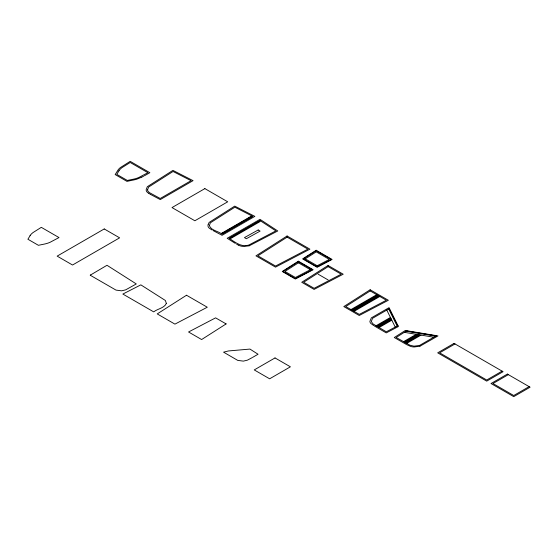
<?xml version="1.0" encoding="UTF-8"?>
<svg xmlns="http://www.w3.org/2000/svg" width="558" height="558" viewBox="0 0 558 558"><rect width="100%" height="100%" fill="white"/><g stroke="black" fill="none" stroke-linecap="round" stroke-linejoin="round"><path stroke-width="0.84" d="M208.113 224.79L208.008 225.369A8.956 5.168 0 0 0 208.015 226.164L208.294 226.973A7.868 4.541 0 0 0 209.362 228.222L211.963 229.945M208.155 224.63L209.124 222.419L234.716 206.111L254.866 216.378L222.063 235.316L213.044 230.552M117.18 171.432L118.157 169.834A17.71 10.225 0 0 1 118.938 168.893L119.74 168.111A26.651 15.387 0 0 1 120.423 167.533L130.202 161.353L149.851 172.694L144.341 175.819M117.006 171.738L115.164 174.563L126.966 181.378L132.902 180.115M30.139 235.609L27.9 239.243L38.397 245.304L44.689 244.006A20.862 12.046 0 0 0 50.032 242.311L59.002 237.562L41.306 227.343L33.082 232.526A20.862 12.046 0 0 0 30.062 235.595M119.028 170.741L116.789 174.375L127.294 180.436L133.578 179.146A20.862 12.046 0 0 0 138.921 177.444L147.891 172.694L130.202 162.483L121.972 167.658A20.862 12.046 0 0 0 118.952 170.727M298.432 262.811L284.908 271.439L295.412 277.5L310.353 269.695M305.268 258.863L316.233 251.867L329.311 259.414L317.188 265.748M406.782 330.741L396.173 337.499L409.572 345.011A25.828 14.913 0 0 0 410.025 345.221L413.952 346.155L419.539 345.437L436.482 335.658M221.819 233.174L251.058 216.295L251.825 216.741L222.593 233.614L221.819 233.174L222.593 233.174L251.058 216.741L251.825 216.741M350.968 309.578L376.741 294.694M351.735 310.018L377.508 295.14M352.51 310.464L378.275 295.587M353.277 310.911L379.049 296.026M354.044 311.35L379.817 296.472M389.484 308.525L372.542 318.304L371.3 321.534L372.925 323.8A25.828 14.913 0 0 0 373.274 324.059L386.289 331.794L398 325.67M375.959 325.795L390.447 317.432M376.734 326.242L390.788 318.123M377.501 326.681L391.13 318.813M378.268 327.127L391.472 319.504M379.035 327.574L391.814 320.194M403.49 341.684L416.261 334.312M404.257 342.131L417.461 334.507M405.024 342.577L418.653 334.709M405.799 343.017L419.853 334.905M406.566 343.463L421.046 335.1M455.021 343.944L439.634 352.83L486.715 380.012L502.102 371.126M508.352 374.648L492.965 383.527L513.737 395.517L529.124 386.638M252.655 357.357L258.054 354.246L249.942 349.078L228.452 350.954L223.556 352.161L237.771 360.405L243.358 361.124L247.285 360.189A25.828 14.913 0 0 0 247.738 359.987L252.097 357.678M143.636 176.195L141.913 177.074M141.69 177.186L136.696 179.23A17.744 10.246 0 0 1 135.155 179.648L133.439 180.011M420 346.19L438.002 335.909L405.303 330.496L394.269 337.527L406.301 344.419M419.888 346.211L414.35 346.957A7.945 4.59 0 0 1 413.799 346.95L413.562 346.936A7.4 4.276 0 0 1 410.542 346.379L406.803 344.691M249.224 245.799L277.772 230.97L259.993 219.336L227.19 238.273L235.357 243.434M249.091 245.82L244.418 246.392A8.956 5.168 0 0 1 243.037 246.385L241.642 246.224A7.868 4.541 0 0 1 239.48 245.604L238.454 245.15M406.426 330.971L436.098 335.881M406.071 331.194L435.714 336.097M404.292 332.331L433.789 337.213M238.287 245.074L236.578 244.153M150.695 194.519L160.265 199.59L193.068 180.646L172.917 170.378L147.326 186.693L146.21 189.601A9.033 5.217 0 0 0 146.217 190.438L146.496 191.248A7.177 4.143 0 0 0 146.719 191.617L146.935 191.889A8.44 4.876 0 0 0 147.563 192.496L148.337 193.075M304.291 258.298L318.172 266.312M297.449 262.246L311.329 270.26M318.123 274.18L328.125 279.949M150.318 194.303L148.512 193.194M374.341 325.97L386.241 332.896L398.419 326.521L389.052 307.646L371.342 317.872L369.919 321.255A7.945 4.59 0 0 0 369.926 321.617L369.94 321.757A7.4 4.276 0 0 0 370.91 323.5L373.79 325.621M389.1 308.748L397.603 325.872M388.717 308.965L397.212 326.081M386.792 310.081L395.245 327.107M251.058 216.295L251.058 216.741M222.593 233.174L222.593 233.614M166.347 303.364C164.415 308.204 157.37 308.776 153.701 311.873L122.851 294.059L140.853 284.859L165.356 300.476L166.347 303.364M147.57 189.922L147.947 191.234L149.411 192.573A25.828 14.913 0 0 0 149.781 192.817L160.216 198.488L191.066 180.68L173.057 171.48L148.561 187.09L147.57 189.859M209.369 225.648C211.133 230.58 218.45 231.061 222.014 234.214L252.865 216.406L234.855 207.206L210.359 222.823L209.369 225.648M90.508 275.01L90.201 275.213L116.001 290.104L121.588 290.823L125.522 289.888A25.828 14.913 0 0 0 125.968 289.686L136.292 283.945L106.997 265.28L90.508 275.01M186.511 295.238L157.237 313.91L174.933 324.128L207.283 307.228L186.511 295.238M287.084 235.985L255.955 255.85L275.506 267.136L309.906 249.161L287.084 235.985M287.133 237.143L257.859 255.822L275.554 266.033L307.904 249.133L287.133 237.143M298.363 261.193L282.25 271.474L295.342 279.035L313.15 269.73L298.363 261.193M298.377 261.653L283.004 271.467L295.363 278.602L312.354 269.723L298.377 261.653M316.163 250.256L302.61 258.898L317.125 267.282L332.101 259.456L316.163 250.256M316.177 250.709L303.364 258.891L317.146 266.843L331.312 259.442L316.177 250.709M226.109 323.919L201.626 339.543L188.548 331.989L215.604 317.858L226.109 323.919M328.069 265.469L301.732 282.278L314.091 289.414L343.205 274.208L328.069 265.469M328.125 266.626L303.643 282.25L314.14 288.312L341.203 274.18L328.125 266.626M370.149 289.762L343.812 306.572L359.247 315.486L388.361 300.274L370.149 289.762M370.198 290.92L345.716 306.544L359.296 314.384L386.359 300.246L370.198 290.92M104.234 228.947L57.153 256.129L72.54 265.015L119.621 237.834L104.234 228.947M204.87 188.611L172.017 207.576L194.868 220.766L227.713 201.801L204.87 188.611M259.944 220.494L229.094 238.301C234.932 241.998 241.377 247.592 248.826 245.032L275.875 230.886L259.944 220.494M259.365 221.094L230.133 237.973L230.9 238.412L260.133 221.533L259.365 221.094M275.017 357.929L254.246 369.919L269.633 378.805L290.404 366.808L275.017 357.929M454.045 343.379L437.681 352.83L486.715 381.135L503.079 371.691L454.045 343.379M507.375 374.083L491.012 383.527L513.737 396.647L530.1 387.203L507.375 374.083M258.201 229.98L244.46 237.589L246.343 238.726L260.084 231.117L258.201 229.98"/></g></svg>
